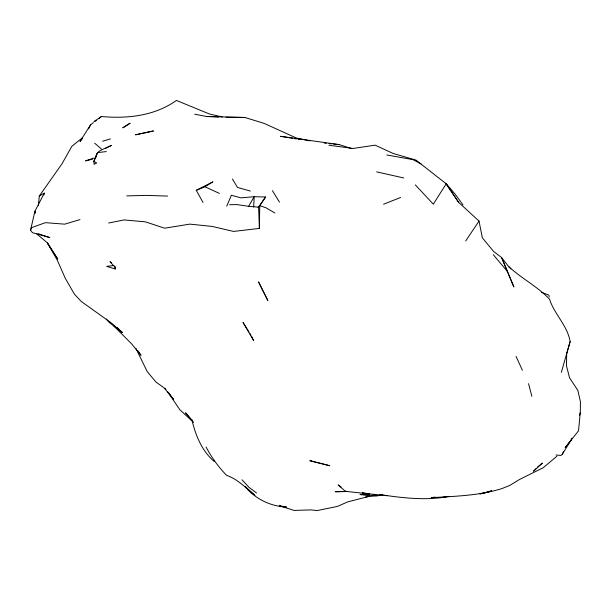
<?xml version="1.0" encoding="UTF-8"?>
<svg xmlns="http://www.w3.org/2000/svg" width="611" height="611" viewBox="0 0 611 611"><rect width="100%" height="100%" fill="white"/><g stroke="black" fill="none" stroke-linecap="round" stroke-linejoin="round"><path stroke-width="0.92" d="M108.621 223.015L124.155 219.922L145.357 221.839L164.642 228.186L189.838 224.122L212.132 226.421L233.562 231.432L259.385 228.415L259.759 205.647L265.602 197.002L254.191 196.704L240.978 197.872L231.348 195.276L226.727 206.205M571.843 438.148L571.209 439.889L565.16 447.657L578.51 430.839L580.29 412.494L580.45 401.801L577.853 390.383L569.551 377.858L566.473 365.729L566.687 353.67L570.132 341.602C567.466 325.518 554.467 314.497 549.564 299.245C537.375 286.315 521.336 278.456 508.398 266.281L510.849 268.84M253.657 207.076L254.191 196.704L248.585 206.319L236.816 204.57L229.576 204.746M38.401 205.426L39.318 195.963L62.017 163.786L71.808 146.396L82.493 137.651M38.126 233.692L49.797 237.572L32.398 232.654L30.55 230.187L34.919 211.2L44.32 193.114L39.318 195.963M43.862 194.947L44.32 193.114M95.988 157.233L96.935 153.689L93.842 161.426L94.102 164.313L96.714 162.992L93.842 161.426L97.546 152.605L100.242 150.482L111.538 145.38L105.657 148.267M579.541 415.22L580.29 412.494M561.333 372.366L570.132 341.602M30.55 230.187L31.497 227.666L45.435 222.656L64.72 224.168L80.018 219.578M556.048 455.042L561.035 455.416L562.303 454.233L563.441 451.743M88.572 128.845L90.596 124.804L93.491 122.597M562.303 454.233L571.209 439.889M463.039 204.975L455.042 194L446.229 183.774L433.306 204.166L415.312 184.873M90.596 124.804L80.026 141.485L82.386 138.743M465.666 241.009L479.016 221.052L458.67 202.417L446.137 183.751L415.992 160.105L393.133 153.46L375.116 145.166L353.082 148.458L328.939 145.227M258.086 207.732L265.571 197.025M259.385 228.415L258.613 207.144L259.759 205.647L265.915 207.748L274.858 212.972M535.847 468.767L533.51 471.241L542.392 463.077L537.68 466.972M556.873 456.257L543.133 467.789L519.617 479.429L509.78 485.432L501.822 488.624C478.978 495.704 454.974 496.277 431.297 497.675L434.994 497.079M94.942 121.497L96.393 120.398M98.57 118.74L101.464 116.533C127.409 118.832 154.621 115.991 176.411 100.433L209.413 113.982L222.297 116.976M94.056 121.444L101.464 116.533M196.268 190.296L204.945 186.767L212.872 181.857L196.268 190.296L202.989 202.44M368.593 496.514L347.522 501.952L337.493 506.397L317.178 510.567L311.014 509.902L294.067 510.422L279.418 505.725L286.49 507.084C270.337 506.305 255.39 498.973 245.095 486.555M383.586 204.227L400.595 197.475M93.995 158.058L85.54 160.869L92.544 159.15M102.587 141.225L110.423 138.926M441.509 497.629L447.031 496.415M448.833 496.453C425.959 500.837 402.305 497.942 379.492 494.513M365.508 496.942L382.44 495.093M382.295 495.116L377.04 495.819L359.971 494.551L369.097 495.025M97.546 152.605L106.306 151.581M113.974 265.525L106.688 266.365L115.196 268.993L115.143 267.343L109.98 261.668L111.378 262.738M126.775 195.887L146.579 195.39L167.582 196.085M387.053 495.735L346.872 491.504L335.233 491.718L347.338 491.511M226.039 117.228L244.851 117.465L264.036 123.353L296.335 138.002L309.83 140.843M194.695 114.211L206.549 116.487L244.851 117.465M206.549 116.487L218.585 116.999M372.748 495.208L379.133 495.544M248.585 206.319L258.613 207.144M324.403 143.104L326.251 143.295M329.024 143.577L331.788 143.86M333.637 144.043L339.174 144.608L351.753 148.641M362.651 493.184L369.747 493.932L362.27 492.817M339.174 144.608L280.518 136.299L292.684 138.315M294.555 138.628L296.427 138.941M298.298 139.247L300.169 139.56M386.778 154.95L413.166 159.692L421.178 164.038M376.643 171.867L403.779 177.969M250.373 191.06L237.526 187.447L232.417 179.023M346.872 491.504L344.688 490.74L338.166 484.913L341.014 487.005M541.567 292.386L548.831 295.06L549.22 296.9M219.471 193.45L204.945 186.767M165.955 389.207L155.965 382.058L147.213 371.603L135.863 348.301M256.559 492.985L248.998 487.341L241.994 479.78M36.82 233.967L47.223 242.735L57.724 259.041L47.459 243.033L57.106 259.79L65.262 278.242L74.382 294.12L81.187 301.399L111.5 323.089L122.421 332.636L109.224 322.493L106.322 319.041M94.69 143.226L101.373 148.939M192.266 420.719L185.576 412.822L193.572 422.392L179.787 409.653L167.551 391.567M214.461 461.633C201.897 451.246 195.489 435.116 191.869 419.62M245.263 486.585L254.902 495.376C245.935 488.128 237.9 479.169 226.658 475.396C218.417 467.033 211.589 457.41 206.075 447.053M116.999 327.481L122.421 332.636L113.814 325.961L131.854 344.138L140.996 355.358L138.063 350.951M446.137 183.751L458.67 202.417M493.253 254.68L507.367 271.414L513.874 286.949L501.608 257.544L493.566 251.411L482.339 237.809L479.016 221.052M164.68 388.55L173.654 399.472L168.705 392.873M508.314 266.197L501.608 257.544L507.367 271.414M248.937 331.956L243.002 322.394L253.71 340.717L251.793 336.737M249.93 333.545L250.915 335.141M272.399 190.647L279.51 202.172M516.028 356.404L522.405 370.243M528.553 383.655L531.86 396.279M35.155 213.071L34.919 211.2L34.964 213.071M114.96 266.312L115.196 268.993M123.231 127.493L122.819 127.859L130.158 123.193L123.231 127.493M153.346 130.968L135.634 134.802L153.346 130.968M491.557 490.824L487.173 492.382L479.887 493.917L491.557 490.824M311.205 460.984L309.815 460.725L329.818 465.727L311.205 460.984M267.786 300.413L258.598 282.061L267.786 300.413"/></g></svg>
